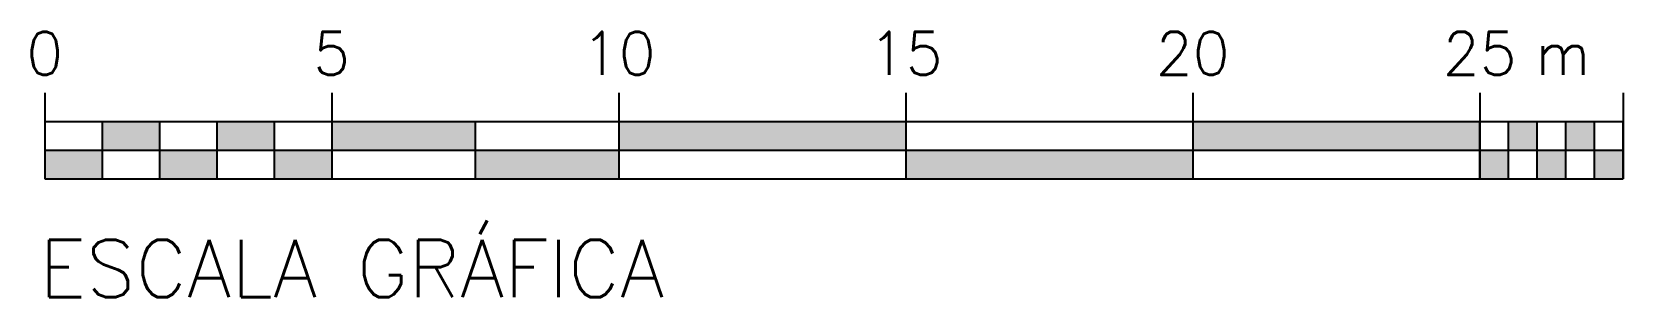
# Model space of a CAD drawing. Header units: millimetres. Extents: x 138.1 to 165.9, y 147.5 to 152.1.
import ezdxf
from ezdxf.enums import TextEntityAlignment as Align

# ---------------------------------------------------------------- set-up
doc = ezdxf.new("R2010")
doc.units = ezdxf.units.MM
doc.header["$LTSCALE"] = 0.02
doc.layers.add('1-Escalas_Gráficas', color=1, linetype='Continuous')
doc.styles.add('r60', font='romans.shx')
doc.styles.add('r80', font='romans.shx')

msp = doc.modelspace()

# ---------------------------------------------------------------- hatches: boundary and pattern name
at = {"layer": '1-Escalas_Gráficas'}
h = msp.add_hatch(color=256, dxfattribs=at)
h.paths.add_polyline_path([(139.356, 149.535), (139.356, 150.035), (138.356, 150.035), (138.356, 149.535)])
h.paths.add_polyline_path([(139.356, 150.535), (139.356, 150.035), (140.356, 150.035), (140.356, 150.535)])
h.paths.add_polyline_path([(140.356, 150.035), (140.356, 149.535), (141.356, 149.535), (141.356, 150.035)])
h.paths.add_polyline_path([(141.356, 150.535), (141.356, 150.035), (142.356, 150.035), (142.356, 150.535)])
h.paths.add_polyline_path([(142.356, 150.035), (142.356, 149.535), (143.356, 149.535), (143.356, 150.035)])
h = msp.add_hatch(color=256, dxfattribs=at)
h.paths.add_polyline_path([(143.356, 150.535), (143.356, 150.035), (145.856, 150.035), (145.856, 150.535)])
h.paths.add_polyline_path([(145.856, 150.035), (145.856, 149.535), (148.356, 149.535), (148.356, 150.035)])
h.paths.add_polyline_path([(148.356, 150.535), (148.356, 150.035), (153.356, 150.035), (153.356, 150.535)])
h.paths.add_polyline_path([(153.356, 150.035), (153.356, 149.535), (158.356, 149.535), (158.356, 150.035)])
h.paths.add_polyline_path([(163.356, 150.035), (163.356, 150.535), (158.356, 150.535), (158.356, 150.035)])
h = msp.add_hatch(color=256, dxfattribs=at)
h.paths.add_polyline_path([(163.856, 150.035), (163.356, 150.035), (163.356, 149.535), (163.856, 149.535)])
h.paths.add_polyline_path([(164.356, 150.535), (163.856, 150.535), (163.856, 150.035), (164.356, 150.035)])
h.paths.add_polyline_path([(164.856, 150.035), (164.356, 150.035), (164.356, 149.535), (164.856, 149.535)])
h.paths.add_polyline_path([(165.356, 150.535), (164.856, 150.535), (164.856, 150.035), (165.356, 150.035)])
h.paths.add_polyline_path([(165.856, 150.035), (165.356, 150.035), (165.356, 149.535), (165.856, 149.535)])

# ---------------------------------------------------------------- linework, layer by layer
for p, q in [((138.356, 151.035), (138.356, 150.535)), ((143.356, 151.035), (143.356, 150.535)), ((148.356, 151.035), (148.356, 150.535)), ((153.356, 151.035), (153.356, 150.535)), ((158.356, 151.035), (158.356, 150.535)), ((163.356, 151.035), (163.356, 150.535)), ((163.356, 151.035), (163.356, 150.535)), ((165.856, 151.035), (165.856, 150.535)), ((138.356, 150.535), (138.356, 149.535)), ((138.356, 150.535), (165.856, 150.535)), ((139.356, 150.535), (139.356, 149.535)), ((140.356, 150.535), (140.356, 149.535)), ((141.356, 150.535), (141.356, 149.535)), ((142.356, 150.535), (142.356, 149.535)), ((143.356, 150.535), (143.356, 149.535)), ((145.856, 150.535), (145.856, 149.535)), ((148.356, 150.535), (148.356, 149.535)), ((153.356, 150.535), (153.356, 149.535)), ((158.356, 150.535), (158.356, 149.535)), ((163.356, 150.535), (163.356, 149.535)), ((163.356, 149.535), (163.356, 150.535)), ((163.356, 149.535), (163.356, 150.535)), ((163.356, 150.535), (163.356, 149.535)), ((163.856, 149.535), (163.856, 150.535)), ((164.356, 149.535), (164.356, 150.535)), ((164.856, 149.535), (164.856, 150.535)), ((165.356, 149.535), (165.356, 150.535)), ((165.856, 149.535), (165.856, 150.535)), ((165.856, 150.535), (165.856, 149.535)), ((138.356, 150.035), (165.856, 150.035)), ((138.356, 149.535), (165.856, 149.535))]:
    msp.add_line(p, q, dxfattribs=at)

# ---------------------------------------------------------------- texts
at = {"layer": '1-Escalas_Gráficas', "color": 2, "style": 'r60'}
for s, p in [('0', (138.356, 151.346)), ('5', (143.356, 151.346)), ('10', (148.356, 151.346)), ('15', (153.356, 151.346)), ('20', (158.356, 151.346)), ('25', (163.356, 151.346))]:
    msp.add_text(s, height=0.75, dxfattribs=at).set_placement(p, align=Align.CENTER)
msp.add_text('m', height=0.75, dxfattribs=at).set_placement((165.29, 151.346), align=Align.RIGHT)
at = {"layer": '1-Escalas_Gráficas', "color": 2, "style": 'r80'}
msp.add_text('ESCALA GRÁFICA', height=1, dxfattribs=at).set_placement((138.263, 147.474))

doc.saveas('drawing.dxf')
